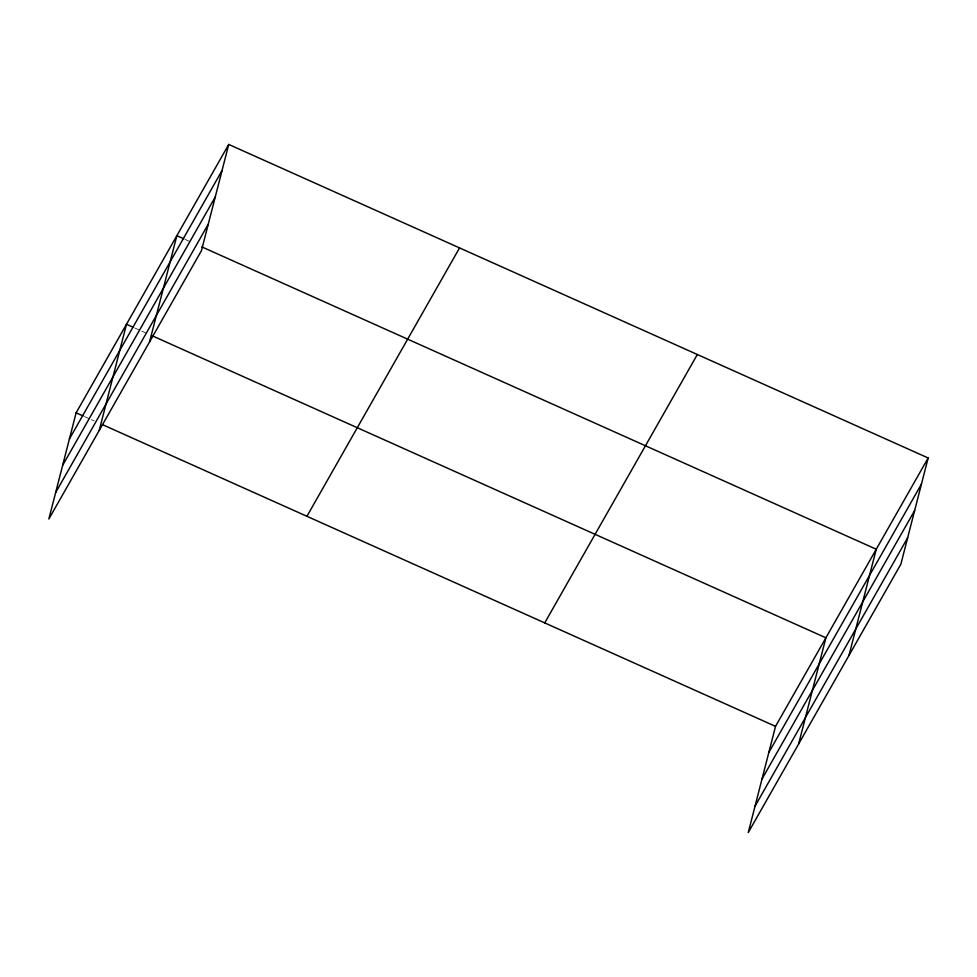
<?xml version="1.0" encoding="UTF-8"?>
<svg xmlns="http://www.w3.org/2000/svg" width="977" height="977" viewBox="0 0 977 977"><rect width="100%" height="100%" fill="white"/><g stroke="black" fill="none" stroke-linecap="round" stroke-linejoin="round"><path stroke-width="0.73" stroke-dasharray="4.88 3.66" d="M185.19 239.438L190.747 241.93M134.826 328.003L140.383 330.495M141.775 331.118L148.724 334.232M84.462 416.568L90.018 419.06M91.411 419.683L94.195 420.928"/><path stroke-width="1.47" d="M228.74 144.437L76.121 412.831L48.85 519.019L201.47 250.637L228.74 144.437L928.15 457.981L900.879 564.169L748.26 832.563L775.53 726.363L928.15 457.981M99.214 430.454L126.485 324.266L133.434 327.38M149.579 341.889L176.849 235.689L183.798 238.803M798.624 743.986L825.895 637.798L151.508 335.477M848.989 655.42L876.259 549.233L201.873 246.912M69.404 438.978L222.023 170.584M62.626 465.394L215.245 197M55.628 492.603L208.248 224.221M306.925 516.296L459.544 247.914M544.726 622.899L697.346 354.504M768.814 752.51L921.433 484.116M762.036 778.925L914.655 510.544M755.05 806.147L907.67 537.753M76.121 412.831L83.069 415.946M102.536 424.665L775.53 726.363"/></g></svg>
